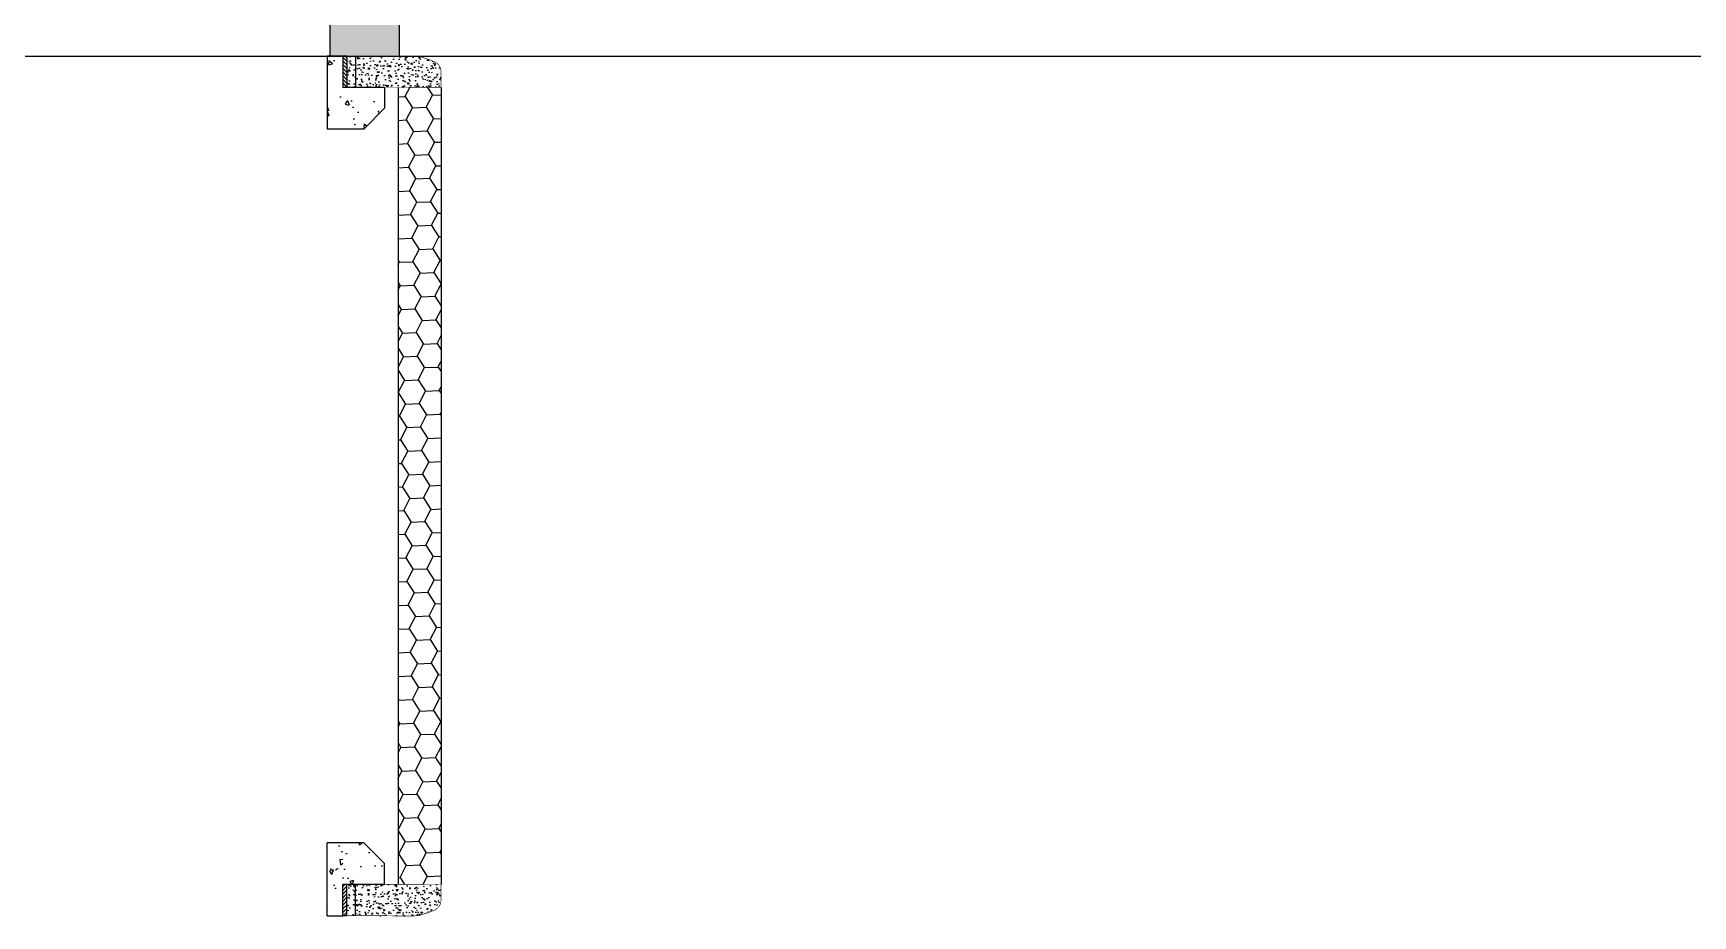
# Model space of a CAD drawing. Header units: inches. Extents: x 6322 to 85903, y -36042 to 7673.
# Drawn here: x 69997.3 to 70326.6, y -3185.7 to -3010.5 of the extents above; entities that cross this region are included whole.
import ezdxf

# ---------------------------------------------------------------- set-up
doc = ezdxf.new("R2010")
doc.units = ezdxf.units.IN
doc.header["$LTSCALE"] = 10
doc.linetypes.add('Amconstr', pattern=[9999, 9999, 0])
for name, color, linetype in [('1_HATCH', 8, 'Continuous'), ('1_LINE', 4, 'Continuous'), ('CKS_PROPERTY LINE', 5, 'Continuous'), ('MS GATE', 1, 'Continuous')]:
    doc.layers.add(name, color=color, linetype=linetype)

# ---------------------------------------------------------------- blocks, each defined once
blk = doc.blocks.new('A$C4C8636D1')
at = {"layer": '1_HATCH'}
h = blk.add_hatch(dxfattribs=at)
h.set_pattern_fill('AR-CONC', color=256, scale=3, style=0)
h.set_pattern_definition([(50, (-5368.925, -22376.413), (21.517805, -1.882564), [2.25, -24.75]), (355, (-5368.925, -22376.413), (-4.16254, 22.565764), [1.8, -19.8]), (100.4514, (-5367.132, -22376.57), (17.355281, 20.683186), [1.912206, -21.034263]), (46.1842, (-5368.925, -22370.413), (32.01723, -4.96557), [3.375, -37.125]), (96.6356, (-5366.257, -22370.827), (28.03988, 29.223536), [2.86831, -31.55139]), (351.1842, (-5368.925, -22370.413), (28.03986, 29.22356), [2.7, -29.7]), (21, (-5365.925, -22371.913), (17.907212, -12.078567), [2.25, -24.75]), (326, (-5365.925, -22371.913), (7.29946, 21.754501), [1.8, -19.8]), (71.4514, (-5364.433, -22372.92), (25.206679, 9.675915), [1.912206, -21.034263]), (37.5, (-5368.925, -22376.4134), (0.3647957, 9.9868156), [0, -19.56, 0, -20.1, 0, -19.875]), (7.5, (-5368.925, -22376.413), (7.892086, 11.8323514), [0, -11.46, 0, -19.11, 0, -7.575]), (327.5, (-5375.615, -22376.4134), (16.014673, -0.6766462), [0, -7.5, 0, -23.4, 0, -31.05]), (317.5, (-5378.615, -22376.413), (17.495585, 3.0031495), [0, -9.75, 0, -15.54, 0, -22.05])])
h.paths.add_polyline_path([(10, 0), (0, 0), (0, -20), (20, -20), (20, -10)])
h = blk.add_hatch(dxfattribs=at)
h.set_pattern_fill('ANSI31', color=256, scale=10, style=0)
h.set_pattern_definition([(45, (-5338.7411, -22374.4134), (-0.883883476, 0.883883476), [])])
h.paths.add_polyline_path([(0.01, -20), (0, -18), (-15, -18.04), (-15, -20.04)])
h = blk.add_hatch(dxfattribs=at)
h.set_pattern_fill('AR-CONC', color=256, scale=3, style=0)
h.set_pattern_definition([(50, (-5338.741, -22376.413), (21.517805, -1.882564), [2.25, -24.75]), (355, (-5338.74, -22376.413), (-4.16254, 22.565764), [1.8, -19.8]), (100.4514, (-5336.948, -22376.57), (17.355281, 20.683186), [1.912206, -21.034263]), (46.1842, (-5338.74, -22370.413), (32.01723, -4.96557), [3.375, -37.125]), (96.6356, (-5336.073, -22370.827), (28.03988, 29.223536), [2.86831, -31.55139]), (351.1842, (-5338.74, -22370.413), (28.03986, 29.22356), [2.7, -29.7]), (21, (-5335.741, -22371.913), (17.907212, -12.078567), [2.25, -24.75]), (326, (-5335.74, -22371.913), (7.29946, 21.754501), [1.8, -19.8]), (71.4514, (-5334.249, -22372.92), (25.206679, 9.675915), [1.912206, -21.034263]), (37.5, (-5338.741, -22376.4134), (0.3647957, 9.9868156), [0, -19.56, 0, -20.1, 0, -19.875]), (7.5, (-5338.741, -22376.413), (7.892086, 11.8323514), [0, -11.46, 0, -19.11, 0, -7.575]), (327.5, (-5345.431, -22376.4134), (16.014673, -0.6766462), [0, -7.5, 0, -23.4, 0, -31.05]), (317.5, (-5348.431, -22376.413), (17.495585, 3.0031495), [0, -9.75, 0, -15.54, 0, -22.05])])
h.paths.add_polyline_path([(20, -27.5), (20, -20), (0, -20), (0.01, -22), (-15, -22.04), (-15, -27.5)])
at = {"layer": '1_LINE'}
for p, q in [((0, 0), (10, 0)), ((20, -10), (10, 0)), ((20, -10), (20, -27.5)), ((-15, -27.5), (-15, -20)), ((-15, -27.5), (20, -27.5))]:
    blk.add_line(p, q, dxfattribs=at)
for points in [[(0, 0), (0, -20)], [(-15, -18.04), (0, -18)], [(-15, -18.04), (-14.99, -20.04)], [(-14.99, -20.04), (0.01, -20)]]:
    blk.add_lwpolyline(points, dxfattribs=at)
blk = doc.blocks.new('A$C065A3FC7')
at = {"layer": '1_HATCH'}
h = blk.add_hatch(dxfattribs=at)
h.set_pattern_fill('AR-CONC', color=256, scale=0.087505, style=0)
h.set_pattern_definition([(50, (-52307.4324, -218740.86397), (0.6276381014, -0.0549112188), [0.065628706, -0.7219157653]), (355, (-52307.4324, -218740.86397), (-0.121414273, 0.6582052847), [0.0525029647, -0.5775326122]), (100.4514, (-52307.3801, -218740.86854), (0.5062242946, 0.6032936662), [0.0557758158, -0.6135339932]), (46.1842, (-52307.4324, -218740.68896), (0.9338886526, -0.1448373162), [0.098443059, -1.082873648]), (96.6356, (-52307.3546, -218740.701), (0.8178760514, 0.8524012706), [0.0836637263, -0.9203008428]), (351.1842, (-52307.4324, -218740.689), (0.817875386, 0.8524019094), [0.078754447, -0.8662989184]), (21, (-52307.3449, -218740.7327), (0.5223231653, -0.3523114237), [0.065628706, -0.7219157653]), (326, (-52307.3449, -218740.7327), (0.2129129382, 0.6345421209), [0.0525029647, -0.5775326122]), (71.4514, (-52307.3014, -218740.76207), (0.7352363175, 0.2822301217), [0.0557758158, -0.6135339932]), (37.5, (-52307.43242, -218740.86397), (0.01064047425, 0.29129857122), [0, -0.57053221695, 0, -0.5862831064, 0, -0.5797202358]), (7.5, (-52307.43242, -218740.86397), (0.2301988442, 0.34512973676), [0, -0.33426887557, 0, -0.55740647576, 0, -0.22094997666]), (327.5, (-52307.62755, -218740.86397), (0.46712100915, -0.01973662726), [0, -0.2187623531, 0, -0.68253854175, 0, -0.90567614193]), (317.5, (-52307.71506, -218740.86397), (0.51031671486, 0.087596806), [0, -0.2843910591, 0, -0.4532755957, 0, -0.6431613182])])
h.paths.add_polyline_path([(449.507, 389.453), (449.537, 389.702), (449.696, 390.17), (449.806, 390.428), (449.935, 390.568), (450.055, 390.637), (450.194, 390.667), (450.965, 390.667), (450.965, 386.292), (449.507, 386.292), (449.507, 388.468)])
h = blk.add_hatch(dxfattribs=at)
h.set_pattern_fill('HONEY', color=256, scale=0.2, angle=32.62371, style=0)
h.set_pattern_definition([(32.62371, (1542.7736, 584.39346), (0.50574772, 0.97667502), [0.635, -1.27]), (152.62371, (1542.7736, 584.39346), (-1.09869924, -0.05034714), [0.635, -1.27]), (92.62371, (1542.7736, 584.39346), (-0.59295153, 0.92632788), [-1.27, 0.635])])
h.paths.add_polyline_path([(488.045, 388.667), (488.045, 390.667), (450.962, 390.667), (450.962, 388.667)])
h = blk.add_hatch(dxfattribs=at)
h.set_pattern_fill('AR-CONC', color=256, scale=0.087505, style=0)
h.set_pattern_definition([(130, (53246.44005, -218740.86397), (-0.6276381014, -0.0549112188), [0.065628706, -0.7219157653]), (185, (53246.44005, -218740.86397), (0.121414273, 0.6582052847), [0.0525029647, -0.5775326122]), (79.5486, (53246.38775, -218740.86854), (-0.5062242946, 0.6032936662), [0.0557758158, -0.6135339932]), (133.8158, (53246.44005, -218740.68896), (-0.9338886526, -0.1448373162), [0.098443059, -1.082873648]), (83.3644, (53246.3622, -218740.701), (-0.8178760514, 0.8524012706), [0.0836637263, -0.9203008428]), (188.8158, (53246.44005, -218740.689), (-0.817875386, 0.8524019094), [0.078754447, -0.8662989184]), (159, (53246.35254, -218740.7327), (-0.5223231653, -0.3523114237), [0.065628706, -0.7219157653]), (214, (53246.35254, -218740.7327), (-0.2129129382, 0.6345421209), [0.0525029647, -0.5775326122]), (108.5486, (53246.309, -218740.76207), (-0.7352363175, 0.2822301217), [0.0557758158, -0.6135339932]), (142.5, (53246.44005, -218740.86397), (-0.01064047425, 0.29129857122), [0, -0.57053221695, 0, -0.5862831064, 0, -0.5797202358]), (172.5, (53246.44005, -218740.86397), (-0.2301988442, 0.34512973676), [0, -0.33426887557, 0, -0.55740647576, 0, -0.22094997666]), (212.5, (53246.63518, -218740.86397), (-0.46712100915, -0.01973662726), [0, -0.2187623531, 0, -0.68253854175, 0, -0.90567614193]), (222.5, (53246.7227, -218740.86397), (-0.51031671486, 0.087596806), [0, -0.2843910591, 0, -0.4532755957, 0, -0.6431613182])])
h.paths.add_polyline_path([(489.501, 389.453), (489.471, 389.702), (489.311, 390.17), (489.202, 390.428), (489.072, 390.568), (488.953, 390.637), (488.813, 390.667), (488.042, 390.667), (488.042, 386.292), (489.501, 386.292), (489.501, 388.468)])
h = blk.add_hatch(dxfattribs=at)
h.set_pattern_fill('AR-CONC', color=256, scale=0.01, angle=32.62371, style=0)
h.set_pattern_definition([(82.6237105, (2357.3699, 23137.042), (1.62034348, 0.84794918), [0.1905, -2.0955]), (27.6237105, (2357.3699, 23137.042), (-1.3268488, 1.41913425), [0.1524, -1.6764]), (133.0747105, (2357.505, 23137.1126), (0.29350492, 2.26707966), [0.1619, -1.7809]), (78.80791, (2357.096, 23137.4698), (2.50976562, 1.10734678), [0.28575, -3.14325]), (129.25931, (2357.3052, 23137.562), (0.6655691, 3.3637829), [0.24285, -2.67135]), (23.80771, (2357.096, 23137.4698), (0.66557458, 3.3637812), [0.2286, -2.5146]), (53.6237105, (2357.3784, 23137.4998), (1.82827826, -0.04392505), [0.1905, -2.0955]), (358.6237105, (2357.3784, 23137.4998), (-0.47247817, 1.88447185), [0.1524, -1.6764]), (104.0751105, (2357.5308, 23137.4961), (1.35579437, 1.840548), [0.1619, -1.7809]), (70.1237105, (2357.3699, 23137.042), (-0.429839467, 0.728798627), [0, -1.65608, 0, -1.7018, 0, -1.68275]), (40.1237105, (2357.3699, 23137.042), (0.02268194, 1.203987964), [0, -0.97028, 0, -1.61798, 0, -0.64135]), (0.1237105, (2356.89284, 23136.7366), (1.17286858, 0.682745995), [0, -0.635, 0, -1.9812, 0, -2.6289]), (350.1237105, (2356.6789, 23136.5997), (1.11050833, 1.01274248), [0, -0.8255, 0, -1.31572, 0, -1.8669])])
h.paths.add_polyline_path([(414.504, 388.721), (379.504, 388.718), (379.504, 385.493), (414.504, 385.501)])
h.paths.add_polyline_path([(444.933, 385.501), (449.504, 385.498), (449.504, 388.718), (414.504, 388.721), (414.504, 385.501)])
at = {"layer": '1_LINE'}
for p, q in [((450.962, 390.667), (488.045, 390.667)), ((379.504, 388.718), (449.504, 388.718))]:
    blk.add_line(p, q, dxfattribs=at)
at = {"layer": '1_LINE', "const_width": 0.0292, "flags": 128}
for points in [[(450.962, 390.667), (450.191, 390.667), (450.052, 390.637), (449.932, 390.568), (449.803, 390.428), (449.693, 390.17), (449.534, 389.702), (449.504, 389.453), (449.504, 388.468), (449.504, 388.468), (449.504, 386.292), (449.504, 386.292), (450.962, 386.292), (450.962, 390.667)], [(488.045, 390.667), (488.816, 390.667), (488.956, 390.637), (489.075, 390.568), (489.205, 390.428), (489.314, 390.17), (489.474, 389.702), (489.504, 389.453), (489.504, 388.468), (489.504, 388.468), (489.504, 386.292), (489.504, 386.292), (488.045, 386.292), (488.045, 390.667)]]:
    blk.add_lwpolyline(points, dxfattribs=at)
at = {"layer": '1_LINE'}
for points in [[(450.962, 388.667), (488.045, 388.667)], [(449.504, 386.689), (450.962, 386.689)], [(489.504, 386.689), (488.045, 386.689)], [(379.504, 385.493), (449.504, 385.498)]]:
    blk.add_lwpolyline(points, dxfattribs=at)
for p, xscale, yscale, zscale in [((450.962, 388.042), 0.0972277125026677, 0.0972277125026677, 0.0972277125026677), ((488.045, 388.042), -0.0972277125026677, 0.0972277124954958, 0.0972277124995243)]:
    blk.add_blockref('A$C4C8636D1', p, dxfattribs=dict(at, xscale=xscale, yscale=yscale, zscale=zscale))
blk = doc.blocks.new('admin enlclave road')
at = {"layer": 'CKS_PROPERTY LINE', "color": 0, "lineweight": -3}
blk.add_lwpolyline([(44505.2038, -5441.0799, -0.128236), (44594.7608, -5404.0917), (44860.3527, -5367.5881)], format="xyb", dxfattribs=at)
at = {"layer": 'CKS_PROPERTY LINE', "color": 0, "lineweight": -3, "xscale": 0.10000000000013, "yscale": 0.10000000000013, "zscale": 0.10000000000013, "rotation": 277.8258493161042}
blk.add_blockref('A$C065A3FC7', (44802.2137, -5330.2059), dxfattribs=at)

msp = doc.modelspace()

# ---------------------------------------------------------------- block references
at = {"layer": 'MS GATE', "linetype": 'Amconstr', "lineweight": 25, "xscale": 42.66674600251998, "yscale": 42.66674600251998, "zscale": 42.66674600251998, "rotation": 352.174150691152}
msp.add_blockref('admin enlclave road', (-1794383.54152, 484490.75316), dxfattribs=at)

# ---------------------------------------------------------------- next in the draw order: linework, layer by layer
at = {"linetype": 'Amconstr', "lineweight": 25}
msp.add_circle((60708.4733, -17819.81171), 18222, dxfattribs=at)

doc.saveas('drawing.dxf')
